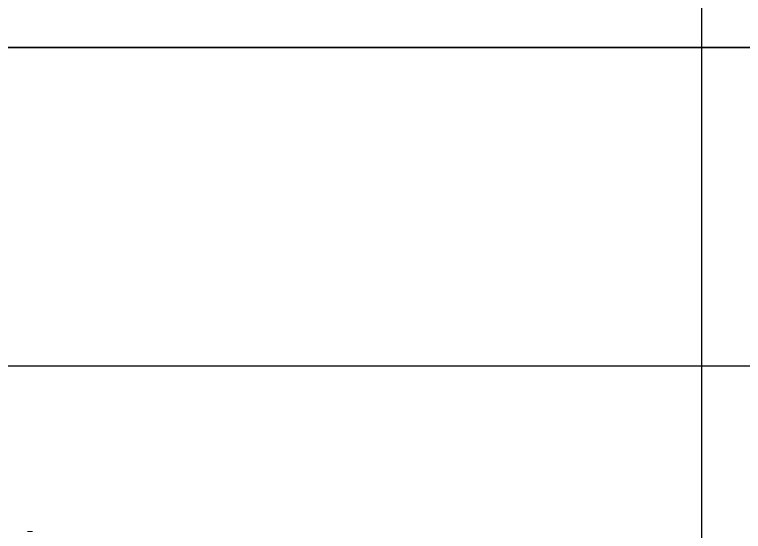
# Model space of a CAD drawing. Header units: millimetres. Extents: x 70151 to 230897, y 35202 to 113211.
# Drawn here: x 182640 to 183327, y 71289 to 71776 of the extents above; entities that cross this region are included whole.
import ezdxf

# ---------------------------------------------------------------- set-up
doc = ezdxf.new("R2010")
doc.units = ezdxf.units.MM
doc.header["$LTSCALE"] = 50
doc.layers.add('2-con', color=2, linetype='Continuous')
for name, color, linetype, lineweight in [('mark-B', 2, 'Continuous', 20), ('SS-ED', 3, 'Continuous', 30), ('SS-RLRG', 4, 'Continuous', 35)]:
    doc.layers.add(name, color=color, linetype=linetype, lineweight=lineweight)

# ---------------------------------------------------------------- blocks, each defined once
blk = doc.blocks.new('cjscjdeh')
at = {"color": 8}
blk.add_line((155159.52, 69414.88), (155159.52, 71514.88), dxfattribs=at)
blk = doc.blocks.new('무풍1way 일반')
at = {"layer": 'mark-B'}
blk.add_open_spline([(447.72, -500.42), (446.21, -500.42), (444.7, -500.42), (443.19, -500.42)], degree=3, dxfattribs=at)
blk.add_open_spline([(447.72, -500.42), (446.21, -500.42), (444.7, -500.42), (443.19, -500.42)], degree=3, dxfattribs=at)
blk = doc.blocks.new('dpdjzjs')
at = {"layer": 'SS-ED'}
blk.add_line((180661.62, 91436.98), (184295.07, 91436.98), dxfattribs=at)
at = {"layer": 'SS-RLRG', "color": 4}
blk.add_line((180461.62, 91736.98), (184495.07, 91736.98), dxfattribs=at)
at = {"layer": 'mark-B', "rotation": 180}
blk.add_blockref('무풍1way 일반', (183099.91, 90780.44), dxfattribs=at)

msp = doc.modelspace()

# ---------------------------------------------------------------- block references
msp.add_blockref('cjscjdeh', (28127.9, 994.56))
at = {"layer": '2-con'}
msp.add_blockref('dpdjzjs', (0, -19992.04), dxfattribs=at)

doc.saveas('drawing.dxf')
